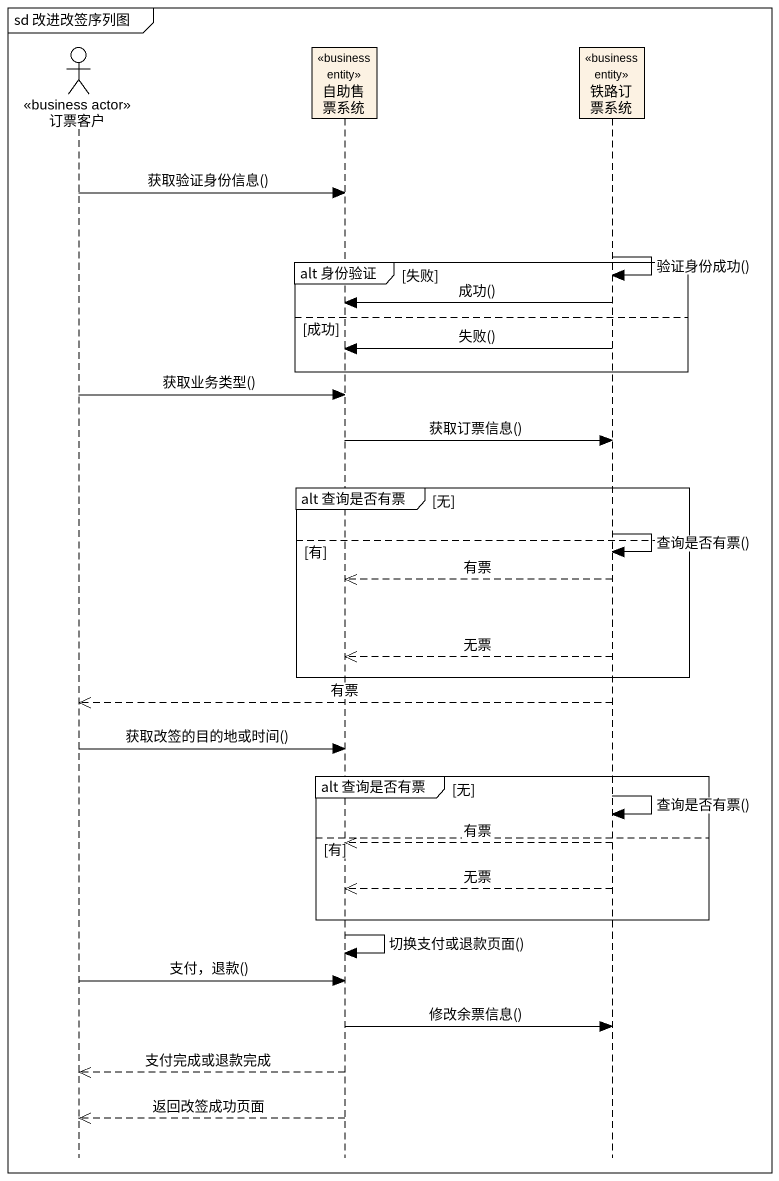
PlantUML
@startuml
mainframe sd 改进改签序列图
hide footbox
actor 订票客户 <<business actor>>
participant 自助售票系统 <<business entity>>
participant 铁路订票系统 <<business entity>>

订票客户 -> 自助售票系统 : 获取验证身份信息()
铁路订票系统 -> 铁路订票系统 : 验证身份成功()
group alt 身份验证 [失败]
  铁路订票系统 -> 自助售票系统 : 成功()
else 成功
  铁路订票系统 -> 自助售票系统 : 失败()
end
订票客户 -> 自助售票系统 : 获取业务类型()
自助售票系统 -> 铁路订票系统 : 获取订票信息()
group alt 查询是否有票 [无]
  铁路订票系统 -> 铁路订票系统 : 查询是否有票()
else 有
  铁路订票系统 -->> 自助售票系统 : 有票
  铁路订票系统 -->> 自助售票系统 : 无票
end
铁路订票系统 -->> 订票客户 : 有票
订票客户 -> 自助售票系统 : 获取改签的目的地或时间()
group alt 查询是否有票 [无]
  铁路订票系统 -> 铁路订票系统 : 查询是否有票()
else 有
  铁路订票系统 -->> 自助售票系统 : 有票
  铁路订票系统 -->> 自助售票系统 : 无票
end
自助售票系统 -> 自助售票系统 : 切换支付或退款页面()
订票客户 -> 自助售票系统 : 支付，退款()
自助售票系统 -> 铁路订票系统 : 修改余票信息()
自助售票系统 -->> 订票客户 : 支付完成或退款完成
自助售票系统 -->> 订票客户 : 返回改签成功页面
@enduml
